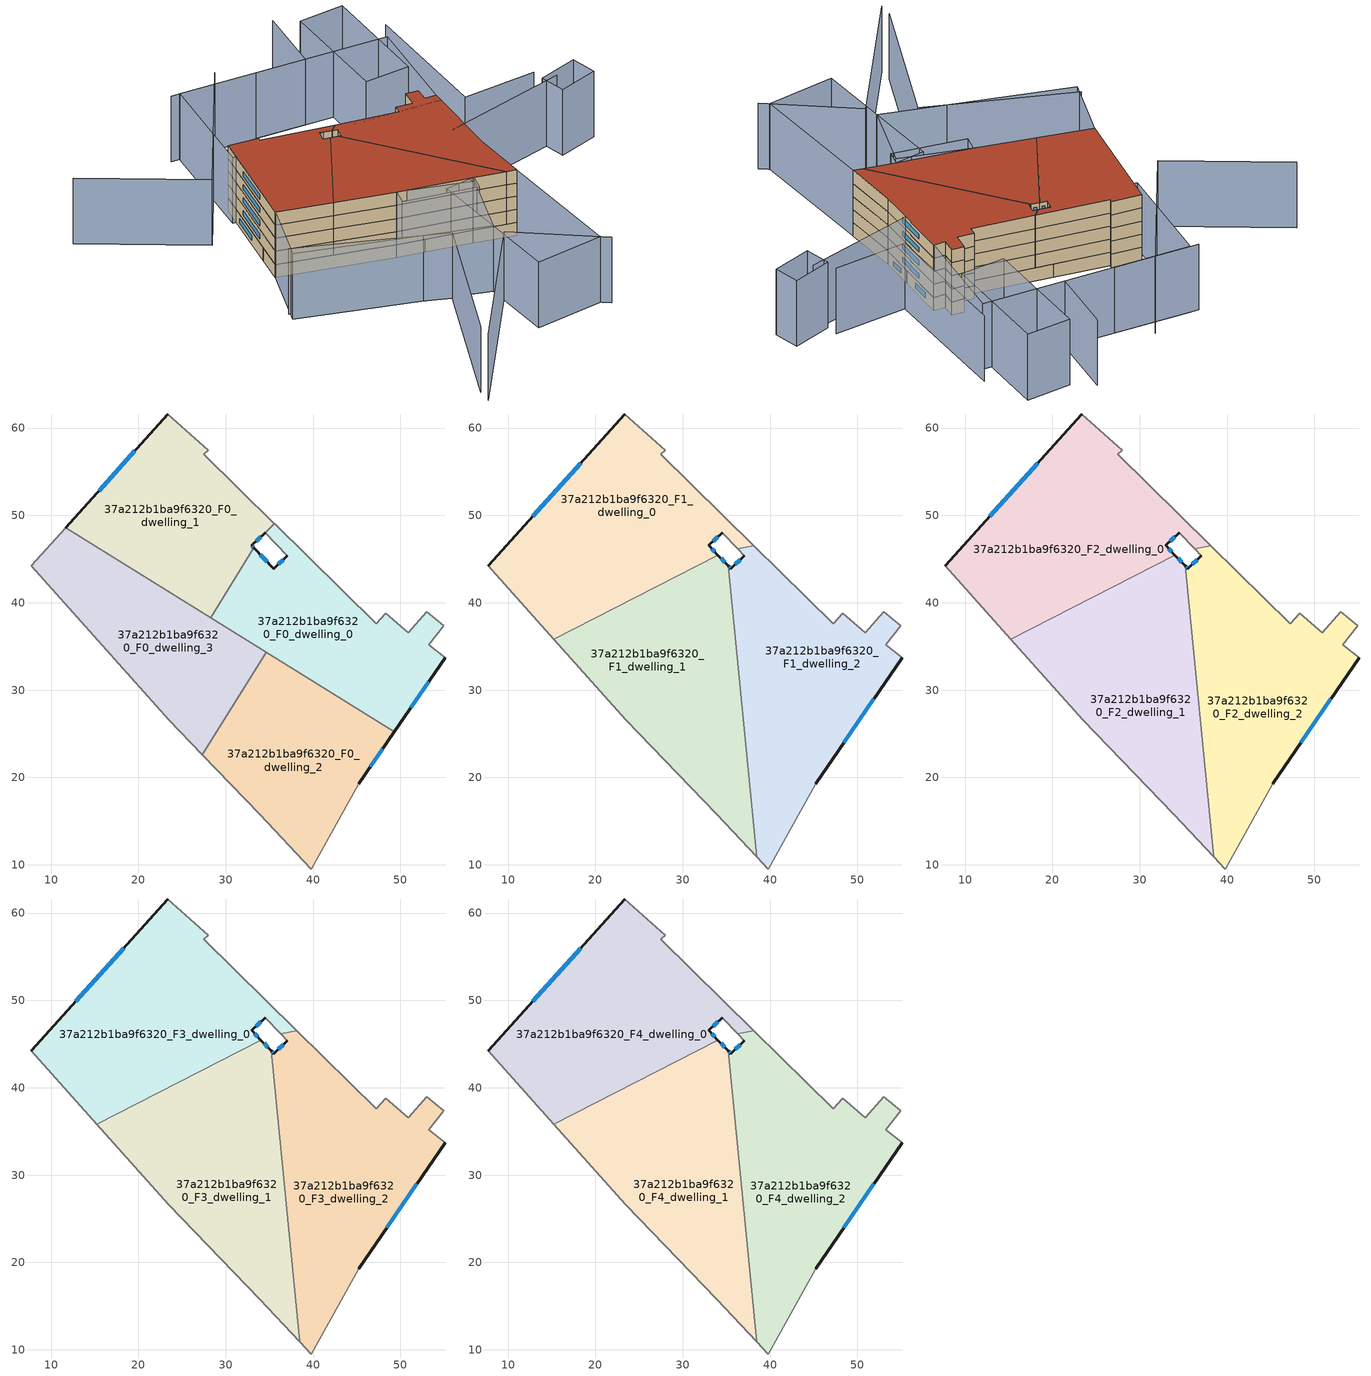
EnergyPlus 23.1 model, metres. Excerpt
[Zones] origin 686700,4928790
37a212b1ba9f6320_F0_dwelling_0
 floor ground (EU_floor_Construction): 53.02,39 54.98,37.34 53.23,35.19 55.1,33.68 49.31,25.24 28.27,38.31 33.23,46.29 35.52,43.91 37.06,45.38 34.52,48.04 34.55,48.07 35.58,49.04 47.24,37.57 48.29,38.81 50.92,36.56 z0
 wall outside (EU_wall_Construction): 49.31,25.24 55.1,33.68 / 37.06,45.38 35.52,43.91 33.23,46.29 z0:3
 wall adiabatic (EU_wall_Construction): 55.1,33.68 53.23,35.19 54.98,37.34 53.02,39 50.92,36.56 48.29,38.81 47.24,37.57 35.58,49.04 / 34.52,48.04 37.06,45.38 z0:3
 wall to 37a212b1ba9f6320_F0_dwelling_2 (EU_wall_Construction): 34.65,34.35 49.31,25.24 z0:3
 wall to 37a212b1ba9f6320_F0_dwelling_1 (EU_wall_Construction): 35.58,49.04 34.52,48.04 / 33.23,46.29 28.27,38.31 z0:3
 wall to 37a212b1ba9f6320_F0_dwelling_3 (EU_wall_Construction): 28.27,38.31 34.65,34.35 z0:3
 window (EU_Window_Construction): 51.2,27.99 53.22,30.93 / 34.77,44.68 33.97,45.52 / 36.56,44.9 36.02,44.39 z0.98:2.02
37a212b1ba9f6320_F0_dwelling_1
 floor ground (EU_floor_Construction): 27.97,57.48 27.46,57.03 35.58,49.04 34.55,48.07 34.52,48.04 32.97,46.56 33.23,46.29 28.27,38.31 11.69,48.6 23.38,61.61 z0
 wall outside (EU_wall_Construction): 33.23,46.29 32.97,46.56 34.52,48.04 / 23.38,61.61 11.69,48.6 z0:3
 wall adiabatic (EU_wall_Construction): 35.58,49.04 27.46,57.03 27.97,57.48 23.38,61.61 z0:3
 wall to 37a212b1ba9f6320_F0_dwelling_3 (EU_wall_Construction): 11.69,48.6 28.27,38.31 z0:3
 window (EU_Window_Construction): 33.14,46.38 33.05,46.47 / 19.57,57.38 15.49,52.83 / 33.48,47.04 34.02,47.56 z0.98:2.02
37a212b1ba9f6320_F0_dwelling_2
 floor ground (EU_floor_Construction): 49.31,25.24 45.21,19.27 39.77,9.52 33.89,15.79 27.33,22.57 34.65,34.35 z0
 wall outside (EU_wall_Construction): 45.21,19.27 49.31,25.24 z0:3
 wall adiabatic (EU_wall_Construction): 27.33,22.57 33.89,15.79 39.77,9.52 45.21,19.27 z0:3
 wall to 37a212b1ba9f6320_F0_dwelling_3 (EU_wall_Construction): 34.65,34.35 27.33,22.57 z0:3
 window (EU_Window_Construction): 46.54,21.21 47.98,23.3 z0.98:2.02
37a212b1ba9f6320_F0_dwelling_3
 floor ground (EU_floor_Construction): 34.65,34.35 27.33,22.57 23.45,26.6 7.75,44.22 11.69,48.6 z0
 wall adiabatic (EU_wall_Construction): 11.69,48.6 7.75,44.22 23.45,26.6 27.33,22.57 z0:3
37a212b1ba9f6320_F1_dwelling_0
 floor to 37a212b1ba9f6320_F0_dwelling_0 (EU_floor_Construction): 38.13,46.53 36.28,46.2 34.52,48.04 34.55,48.07 35.58,49.04 z3; 33.23,46.29 34.03,45.46 32.1,44.47 z3
 floor to 37a212b1ba9f6320_F0_dwelling_1 (EU_floor_Construction): 27.97,57.48 27.46,57.03 35.58,49.04 34.55,48.07 34.52,48.04 32.97,46.56 33.23,46.29 32.1,44.47 24.57,40.6 11.69,48.6 23.38,61.61 z3
 floor to 37a212b1ba9f6320_F0_dwelling_3 (EU_floor_Construction): 24.57,40.6 15.25,35.81 7.75,44.22 11.69,48.6 z3
 wall outside (EU_wall_Construction): 34.03,45.46 32.97,46.56 34.52,48.04 / 23.38,61.61 7.75,44.22 z3:6
 wall adiabatic (EU_wall_Construction): 34.52,48.04 36.28,46.2 / 7.75,44.22 15.25,35.81 / 38.14,46.53 27.46,57.03 27.97,57.48 23.38,61.61 z3:6
 wall to 37a212b1ba9f6320_F1_dwelling_2 (EU_wall_Construction): 36.28,46.2 38.13,46.53 z3:6
 wall to 37a212b1ba9f6320_F1_dwelling_1 (EU_wall_Construction): 15.25,35.81 34.03,45.46 z3:6
 window (EU_Window_Construction): 33.48,47.04 34.02,47.56 / 33.68,45.82 33.31,46.2 / 18.29,55.96 12.83,49.88 z3.98:5.02
37a212b1ba9f6320_F1_dwelling_1
 floor to 37a212b1ba9f6320_F0_dwelling_0 (EU_floor_Construction): 35.19,44.26 36.26,33.35 33.31,35.18 33.02,44.95 34.03,45.46 z3; 33.02,44.95 33.31,35.18 28.27,38.31 32.1,44.47 z3
 floor to 37a212b1ba9f6320_F0_dwelling_1 (EU_floor_Construction): 32.1,44.47 28.27,38.31 24.57,40.6 z3
 floor to 37a212b1ba9f6320_F0_dwelling_3 (EU_floor_Construction): 33.31,35.18 33.39,32.33 27.33,22.57 23.45,26.6 15.25,35.81 24.57,40.6 z3; 34.65,34.35 33.39,32.33 33.31,35.18 z3
 floor to 37a212b1ba9f6320_F0_dwelling_2 (EU_floor_Construction): 36.26,33.35 38.46,10.92 33.89,15.79 33.39,32.33 34.65,34.35 z3; 33.39,32.33 33.89,15.79 27.33,22.57 z3
 wall outside (EU_wall_Construction): 35.19,44.26 34.03,45.46 z3:6
 wall adiabatic (EU_wall_Construction): 15.25,35.81 23.45,26.6 33.89,15.79 38.46,10.92 z3:6
 wall to 37a212b1ba9f6320_F1_dwelling_2 (EU_wall_Construction): 38.46,10.92 35.19,44.26 z3:6
 window (EU_Window_Construction): 34.81,44.65 34.4,45.07 z3.98:5.02
37a212b1ba9f6320_F1_dwelling_2
 floor to 37a212b1ba9f6320_F0_dwelling_0 (EU_floor_Construction): 53.02,39 54.98,37.34 53.23,35.19 55.1,33.68 49.31,25.24 36.26,33.35 35.19,44.26 35.52,43.91 37.06,45.38 36.28,46.2 38.13,46.53 47.24,37.57 48.29,38.81 50.92,36.56 z3
 floor to 37a212b1ba9f6320_F0_dwelling_2 (EU_floor_Construction): 49.31,25.24 45.21,19.27 39.77,9.52 38.46,10.92 36.26,33.35 z3
 wall outside (EU_wall_Construction): 45.21,19.27 55.1,33.68 / 37.06,45.38 35.52,43.91 35.19,44.26 z3:6
 wall adiabatic (EU_wall_Construction): 55.1,33.68 53.23,35.19 54.98,37.34 53.02,39 50.92,36.56 48.29,38.81 47.24,37.57 38.14,46.53 / 38.46,10.92 39.77,9.52 45.21,19.27 / 36.28,46.2 37.06,45.38 z3:6
 window (EU_Window_Construction): 48.43,23.95 51.89,28.99 / 35.41,44.02 35.29,44.14 / 36.56,44.9 36.02,44.39 z3.98:5.02
37a212b1ba9f6320_F2_dwelling_0
 floor to 37a212b1ba9f6320_F1_dwelling_0 (EU_floor_Construction): 27.97,57.48 27.46,57.03 38.13,46.53 36.28,46.2 34.52,48.04 32.97,46.56 34.03,45.46 15.25,35.81 7.75,44.22 23.38,61.61 z6
 wall outside (EU_wall_Construction): 34.03,45.46 32.97,46.56 34.52,48.04 / 23.38,61.61 7.75,44.22 z6:9
 wall adiabatic (EU_wall_Construction): 34.52,48.04 36.28,46.2 / 7.75,44.22 15.25,35.81 / 38.14,46.53 27.46,57.03 27.97,57.48 23.38,61.61 z6:9
 wall to 37a212b1ba9f6320_F2_dwelling_2 (EU_wall_Construction): 36.28,46.2 38.13,46.53 z6:9
 wall to 37a212b1ba9f6320_F2_dwelling_1 (EU_wall_Construction): 15.25,35.81 34.03,45.46 z6:9
 window (EU_Window_Construction): 33.48,47.04 34.02,47.56 / 33.68,45.82 33.31,46.2 / 18.29,55.96 12.83,49.88 z6.98:8.02
37a212b1ba9f6320_F2_dwelling_1
 floor to 37a212b1ba9f6320_F1_dwelling_1 (EU_floor_Construction): 35.19,44.26 38.46,10.92 33.88,15.79 23.45,26.6 15.25,35.81 34.03,45.46 z6
 wall outside (EU_wall_Construction): 35.19,44.26 34.03,45.46 z6:9
 wall adiabatic (EU_wall_Construction): 15.25,35.81 23.45,26.6 33.89,15.79 38.46,10.92 z6:9
 wall to 37a212b1ba9f6320_F2_dwelling_2 (EU_wall_Construction): 38.46,10.92 35.19,44.26 z6:9
 window (EU_Window_Construction): 34.81,44.65 34.4,45.07 z6.98:8.02
37a212b1ba9f6320_F2_dwelling_2
 floor to 37a212b1ba9f6320_F1_dwelling_2 (EU_floor_Construction): 53.02,39 54.98,37.34 53.23,35.19 55.1,33.68 45.21,19.27 39.77,9.52 38.46,10.92 35.19,44.26 35.52,43.91 37.06,45.38 36.28,46.2 38.13,46.53 47.24,37.57 48.29,38.81 50.92,36.56 z6
 wall outside (EU_wall_Construction): 45.21,19.27 55.1,33.68 / 35.19,44.26 35.52,43.91 / 37.06,45.38 35.52,43.91 z6:9
 wall adiabatic (EU_wall_Construction): 55.1,33.68 53.23,35.19 54.98,37.34 53.02,39 50.92,36.56 48.29,38.81 47.24,37.57 38.14,46.53 / 38.46,10.92 39.77,9.52 45.21,19.27 / 36.28,46.2 37.06,45.38 z6:9
 window (EU_Window_Construction): 48.43,23.95 51.89,28.99 / 35.29,44.14 35.41,44.02 / 36.56,44.9 36.02,44.39 z6.98:8.02
37a212b1ba9f6320_F3_dwelling_0
 floor to 37a212b1ba9f6320_F2_dwelling_0 (EU_floor_Construction): 27.97,57.48 27.46,57.03 38.13,46.53 36.28,46.2 34.52,48.04 32.97,46.56 34.03,45.46 15.25,35.81 7.75,44.22 23.38,61.61 z9
 wall outside (EU_wall_Construction): 34.03,45.46 32.97,46.56 34.52,48.04 / 23.38,61.61 7.75,44.22 z9:12
 wall adiabatic (EU_wall_Construction): 34.52,48.04 36.28,46.2 / 7.75,44.22 15.25,35.81 / 38.14,46.53 27.46,57.03 27.97,57.48 23.38,61.61 z9:12
 wall to 37a212b1ba9f6320_F3_dwelling_2 (EU_wall_Construction): 36.28,46.2 38.13,46.53 z9:12
 wall to 37a212b1ba9f6320_F3_dwelling_1 (EU_wall_Construction): 15.25,35.81 34.03,45.46 z9:12
 window (EU_Window_Construction): 33.48,47.04 34.02,47.56 / 33.68,45.82 33.31,46.2 / 18.29,55.96 12.83,49.88 z9.98:11.02
37a212b1ba9f6320_F3_dwelling_1
 floor to 37a212b1ba9f6320_F2_dwelling_1 (EU_floor_Construction): 35.19,44.26 38.46,10.92 33.88,15.79 23.45,26.6 15.25,35.81 34.03,45.46 z9
 wall outside (EU_wall_Construction): 35.19,44.26 34.03,45.46 z9:12
 wall adiabatic (EU_wall_Construction): 15.25,35.81 23.45,26.6 33.89,15.79 38.46,10.92 z9:12
 wall to 37a212b1ba9f6320_F3_dwelling_2 (EU_wall_Construction): 38.46,10.92 35.19,44.26 z9:12
 window (EU_Window_Construction): 34.81,44.65 34.4,45.07 z9.98:11.02
37a212b1ba9f6320_F3_dwelling_2
 floor to 37a212b1ba9f6320_F2_dwelling_2 (EU_floor_Construction): 53.02,39 54.98,37.34 53.23,35.19 55.1,33.68 45.21,19.27 39.77,9.52 38.46,10.92 35.19,44.26 35.52,43.91 37.06,45.38 36.28,46.2 38.13,46.53 47.24,37.57 48.29,38.81 50.92,36.56 z9
 wall outside (EU_wall_Construction): 45.21,19.27 55.1,33.68 / 35.19,44.26 35.52,43.91 / 37.06,45.38 35.52,43.91 z9:12
 wall adiabatic (EU_wall_Construction): 55.1,33.68 53.23,35.19 54.98,37.34 53.02,39 50.92,36.56 48.29,38.81 47.24,37.57 38.14,46.53 / 38.46,10.92 39.77,9.52 45.21,19.27 / 36.28,46.2 37.06,45.38 z9:12
 window (EU_Window_Construction): 48.43,23.95 51.89,28.99 / 35.29,44.14 35.41,44.02 / 36.56,44.9 36.02,44.39 z9.98:11.02
37a212b1ba9f6320_F4_dwelling_0
 floor to 37a212b1ba9f6320_F3_dwelling_0 (EU_floor_Construction): 27.97,57.48 27.46,57.03 38.13,46.53 36.28,46.2 34.52,48.04 32.97,46.56 34.03,45.46 15.25,35.81 7.75,44.22 23.38,61.61 z12
 wall outside (EU_wall_Construction): 34.03,45.46 32.97,46.56 34.52,48.04 / 23.38,61.61 7.75,44.22 z12:15
 wall adiabatic (EU_wall_Construction): 34.52,48.04 36.28,46.2 / 7.75,44.22 15.25,35.81 / 38.14,46.53 27.46,57.03 27.97,57.48 23.38,61.61 z12:15
 wall to 37a212b1ba9f6320_F4_dwelling_2 (EU_wall_Construction): 36.28,46.2 38.13,46.53 z12:15
 wall to 37a212b1ba9f6320_F4_dwelling_1 (EU_wall_Construction): 15.25,35.81 34.03,45.46 z12:15
 window (EU_Window_Construction): 33.48,47.04 34.02,47.56 / 33.68,45.82 33.31,46.2 / 18.29,55.96 12.83,49.88 z12.98:14.02
 roof outside (EU_roof_Construction): 34.03,45.46 32.97,46.56 34.52,48.04 36.28,46.2 38.14,46.53 27.46,57.03 27.97,57.48 23.38,61.61 7.75,44.22 15.25,35.81 z15
37a212b1ba9f6320_F4_dwelling_1
 floor to 37a212b1ba9f6320_F3_dwelling_1 (EU_floor_Construction): 35.19,44.26 38.46,10.92 33.88,15.79 23.45,26.6 15.25,35.81 34.03,45.46 z12
 wall outside (EU_wall_Construction): 35.19,44.26 34.03,45.46 z12:15
 wall adiabatic (EU_wall_Construction): 15.25,35.81 23.45,26.6 33.89,15.79 38.46,10.92 z12:15
 wall to 37a212b1ba9f6320_F4_dwelling_2 (EU_wall_Construction): 38.46,10.92 35.19,44.26 z12:15
 window (EU_Window_Construction): 34.81,44.65 34.4,45.07 z12.98:14.02
 roof outside (EU_roof_Construction): 38.46,10.92 35.19,44.26 34.03,45.46 15.25,35.81 23.45,26.6 33.89,15.79 z15
37a212b1ba9f6320_F4_dwelling_2
 floor to 37a212b1ba9f6320_F3_dwelling_2 (EU_floor_Construction): 53.02,39 54.98,37.34 53.23,35.19 55.1,33.68 45.21,19.27 39.77,9.52 38.46,10.92 35.19,44.26 35.52,43.91 37.06,45.38 36.28,46.2 38.13,46.53 47.24,37.57 48.29,38.81 50.92,36.56 z12
 wall outside (EU_wall_Construction): 45.21,19.27 55.1,33.68 / 35.19,44.26 35.52,43.91 / 37.06,45.38 35.52,43.91 z12:15
 wall adiabatic (EU_wall_Construction): 55.1,33.68 53.23,35.19 54.98,37.34 53.02,39 50.92,36.56 48.29,38.81 47.24,37.57 38.14,46.53 / 38.46,10.92 39.77,9.52 45.21,19.27 / 36.28,46.2 37.06,45.38 z12:15
 window (EU_Window_Construction): 48.43,23.95 51.89,28.99 / 35.29,44.14 35.41,44.02 / 36.56,44.9 36.02,44.39 z12.98:14.02
 roof outside (EU_roof_Construction): 45.21,19.27 55.1,33.68 53.23,35.19 54.98,37.34 53.02,39 50.92,36.56 48.29,38.81 47.24,37.57 38.14,46.53 36.28,46.2 37.06,45.38 35.52,43.91 35.19,44.26 38.46,10.92 39.77,9.52 z15
shading: -10.74,-9.01 20.64,2.9 / 20.64,2.9 27.83,-16.04 / 46.11,26.04 70.82,16.24 / 69.9,20.5 56.97,28.54 / 56.97,28.54 71.68,52.18 / -1.92,36.72 16.16,11.46 / 16.16,11.46 -9.15,-6.66 / 43.72,74.17 12.16,59.5 / 12.16,59.5 1.19,83.08 / 63.67,71.8 54.95,60.86 / 54.95,60.86 33.22,78.19 / 74.97,10.47 67.01,13.13 / 67.01,13.13 68.71,18.23 / 68.71,18.23 76.67,15.56 / 76.67,15.56 74.97,10.47 / 41.06,11.91 27.06,-14.02 / 27.06,-14.02 14.53,-7.26 / 14.53,-7.26 28.54,18.68 / 28.54,18.68 41.06,11.91 / 21.16,24.35 23.45,26.6 / 23.45,26.6 34.14,15.72 / 34.14,15.72 31.86,13.47 / 31.86,13.47 21.16,24.35 / 21.46,5.57 -3,35.41 / -3,35.41 8.5,44.84 / 8.5,44.84 32.96,15 / 32.96,15 21.46,5.57 / 34.57,77.11 68.29,50.22 / 68.29,50.22 53.95,32.22 / 53.95,32.22 20.22,59.11 / 20.22,59.11 34.57,77.11 / 73.62,62.16 61.2,42.44 / 61.2,42.44 53.35,47.38 / 53.35,47.38 65.77,67.1 / 65.77,67.1 73.62,62.16 z0:15
[Building]
EU S2 Campaign: North Axis=0; Terrain=City; Solar Distribution=FullExterior
[Site:Location]
Bologna: Latitude=44.5; Longitude=11.25; Time Zone=1; Elevation=37
[SizingPeriod:WeatherFileDays]
AnnualSizingPeriod: Begin Month=1; Begin Day of Month=1; End Month=12; End Day of Month=31; Day of Week for Start Day=Monday; Use Weather File Daylight Saving Period=No; Use Weather File Rain and Snow Indicators=No
[MATERIAL]
EU_InternalMass_Material: Roughness=MediumRough; Thickness=0.1; Conductivity=1; Density=1800; Specific Heat=900; Thermal Absorptance=0.9; Solar Absorptance=0.7; Visible Absorptance=0.7
[MATERIAL:NOMASS] Roughness=MediumRough; Thermal Absorptance=0.9; Solar Absorptance=0.7; Visible Absorptance=0.7
Name | Thermal Resistance
EU_wall_NoMass | 0.905828
EU_roof_NoMass | 0.37593
EU_floor_NoMass | 0.67114
[WINDOWMATERIAL:SIMPLEGLAZINGSYSTEM]
EU_Window_SimpleGlazing: UFactor=4.52486; Solar Heat Gain Coefficient=0.85; Visible Transmittance=0.85
[CONSTRUCTION]
EU_wall_Construction: EU_wall_NoMass
EU_roof_Construction: EU_roof_NoMass
EU_floor_Construction: EU_floor_NoMass
EU_InternalMass_Construction: EU_InternalMass_Material
EU_Window_Construction: EU_Window_SimpleGlazing
[ZONE] Type=1; Multiplier=1; Ceiling Height=autocalculate; Floor Area=autocalculate; Part of Total Floor Area=Yes
Name | Volume
37a212b1ba9f6320_F0_dwelling_0 | 824.37
37a212b1ba9f6320_F1_dwelling_0 | 1101.58
37a212b1ba9f6320_F2_dwelling_0; 37a212b1ba9f6320_F3_dwelling_0; 37a212b1ba9f6320_F4_dwelling_0; 37a212b1ba9f6320_F1_dwelling_2 | 1101.59
37a212b1ba9f6320_F0_dwelling_1 | 828.012
37a212b1ba9f6320_F1_dwelling_1 | 1101.55
37a212b1ba9f6320_F2_dwelling_1; 37a212b1ba9f6320_F3_dwelling_1; 37a212b1ba9f6320_F4_dwelling_1 | 1101.57
37a212b1ba9f6320_F0_dwelling_2 | 826.154
37a212b1ba9f6320_F2_dwelling_2; 37a212b1ba9f6320_F3_dwelling_2; 37a212b1ba9f6320_F4_dwelling_2 | 1101.6
37a212b1ba9f6320_F0_dwelling_3 | 826.205
[INTERNALMASS] Construction=EU_InternalMass_Construction
Name | Zone or ZoneList | Surface Area
37a212b1ba9f6320_F0_dwelling_0_EU_InternalMass | 37a212b1ba9f6320_F0_dwelling_0 | 274.795
37a212b1ba9f6320_F0_dwelling_1_EU_InternalMass | 37a212b1ba9f6320_F0_dwelling_1 | 276.006
37a212b1ba9f6320_F0_dwelling_2_EU_InternalMass | 37a212b1ba9f6320_F0_dwelling_2 | 275.385
37a212b1ba9f6320_F0_dwelling_3_EU_InternalMass | 37a212b1ba9f6320_F0_dwelling_3 | 275.402
37a212b1ba9f6320_F1_dwelling_0_EU_InternalMass | 37a212b1ba9f6320_F1_dwelling_0 | 367.198
37a212b1ba9f6320_F1_dwelling_1_EU_InternalMass | 37a212b1ba9f6320_F1_dwelling_1 | 367.189
37a212b1ba9f6320_F1_dwelling_2_EU_InternalMass | 37a212b1ba9f6320_F1_dwelling_2 | 367.201
37a212b1ba9f6320_F2_dwelling_0_EU_InternalMass | 37a212b1ba9f6320_F2_dwelling_0 | 367.198
37a212b1ba9f6320_F2_dwelling_1_EU_InternalMass | 37a212b1ba9f6320_F2_dwelling_1 | 367.189
37a212b1ba9f6320_F2_dwelling_2_EU_InternalMass | 37a212b1ba9f6320_F2_dwelling_2 | 367.201
37a212b1ba9f6320_F3_dwelling_0_EU_InternalMass | 37a212b1ba9f6320_F3_dwelling_0 | 367.198
37a212b1ba9f6320_F3_dwelling_1_EU_InternalMass | 37a212b1ba9f6320_F3_dwelling_1 | 367.189
37a212b1ba9f6320_F3_dwelling_2_EU_InternalMass | 37a212b1ba9f6320_F3_dwelling_2 | 367.201
37a212b1ba9f6320_F4_dwelling_0_EU_InternalMass | 37a212b1ba9f6320_F4_dwelling_0 | 367.198
37a212b1ba9f6320_F4_dwelling_1_EU_InternalMass | 37a212b1ba9f6320_F4_dwelling_1 | 367.189
37a212b1ba9f6320_F4_dwelling_2_EU_InternalMass | 37a212b1ba9f6320_F4_dwelling_2 | 367.201
[OTHEREQUIPMENT] Fuel Type=Electricity; Design Level Calculation Method=Watts/Area; Power per Zone Floor Area=1; Fraction Latent=0; Fraction Radiant=0; Fraction Lost=0; Carbon Dioxide Generation Rate=0; EndUse Subcategory=EU_Step8_InternalGains
Name | Zone or ZoneList or Space or SpaceList | Schedule
EU_Step8_InternalGain_37a212b1ba9f6320_F0_dwelling_0_f000 | 37a212b1ba9f6320_F0_dwelling_0 | EU_Step8_GainSchedule_37a212b1ba9f6320_F0_dwelling_0_f000
EU_Step8_InternalGain_37a212b1ba9f6320_F0_dwelling_1_f000 | 37a212b1ba9f6320_F0_dwelling_1 | EU_Step8_GainSchedule_37a212b1ba9f6320_F0_dwelling_1_f000
EU_Step8_InternalGain_37a212b1ba9f6320_F0_dwelling_2_f000 | 37a212b1ba9f6320_F0_dwelling_2 | EU_Step8_GainSchedule_37a212b1ba9f6320_F0_dwelling_2_f000
EU_Step8_InternalGain_37a212b1ba9f6320_F0_dwelling_3_f000 | 37a212b1ba9f6320_F0_dwelling_3 | EU_Step8_GainSchedule_37a212b1ba9f6320_F0_dwelling_3_f000
EU_Step8_InternalGain_37a212b1ba9f6320_F1_dwelling_0_f000 | 37a212b1ba9f6320_F1_dwelling_0 | EU_Step8_GainSchedule_37a212b1ba9f6320_F1_dwelling_0_f000
EU_Step8_InternalGain_37a212b1ba9f6320_F1_dwelling_1_f000 | 37a212b1ba9f6320_F1_dwelling_1 | EU_Step8_GainSchedule_37a212b1ba9f6320_F1_dwelling_1_f000
EU_Step8_InternalGain_37a212b1ba9f6320_F1_dwelling_2_f000 | 37a212b1ba9f6320_F1_dwelling_2 | EU_Step8_GainSchedule_37a212b1ba9f6320_F1_dwelling_2_f000
EU_Step8_InternalGain_37a212b1ba9f6320_F2_dwelling_0_f000 | 37a212b1ba9f6320_F2_dwelling_0 | EU_Step8_GainSchedule_37a212b1ba9f6320_F2_dwelling_0_f000
EU_Step8_InternalGain_37a212b1ba9f6320_F2_dwelling_1_f000 | 37a212b1ba9f6320_F2_dwelling_1 | EU_Step8_GainSchedule_37a212b1ba9f6320_F2_dwelling_1_f000
EU_Step8_InternalGain_37a212b1ba9f6320_F2_dwelling_2_f000 | 37a212b1ba9f6320_F2_dwelling_2 | EU_Step8_GainSchedule_37a212b1ba9f6320_F2_dwelling_2_f000
EU_Step8_InternalGain_37a212b1ba9f6320_F3_dwelling_0_f000 | 37a212b1ba9f6320_F3_dwelling_0 | EU_Step8_GainSchedule_37a212b1ba9f6320_F3_dwelling_0_f000
EU_Step8_InternalGain_37a212b1ba9f6320_F3_dwelling_1_f000 | 37a212b1ba9f6320_F3_dwelling_1 | EU_Step8_GainSchedule_37a212b1ba9f6320_F3_dwelling_1_f000
EU_Step8_InternalGain_37a212b1ba9f6320_F3_dwelling_2_f000 | 37a212b1ba9f6320_F3_dwelling_2 | EU_Step8_GainSchedule_37a212b1ba9f6320_F3_dwelling_2_f000
EU_Step8_InternalGain_37a212b1ba9f6320_F4_dwelling_0_f000 | 37a212b1ba9f6320_F4_dwelling_0 | EU_Step8_GainSchedule_37a212b1ba9f6320_F4_dwelling_0_f000
EU_Step8_InternalGain_37a212b1ba9f6320_F4_dwelling_1_f000 | 37a212b1ba9f6320_F4_dwelling_1 | EU_Step8_GainSchedule_37a212b1ba9f6320_F4_dwelling_1_f000
EU_Step8_InternalGain_37a212b1ba9f6320_F4_dwelling_2_f000 | 37a212b1ba9f6320_F4_dwelling_2 | EU_Step8_GainSchedule_37a212b1ba9f6320_F4_dwelling_2_f000
[ZONEVENTILATION:DESIGNFLOWRATE] Schedule=EU_AlwaysOn; Design Flow Rate Calculation Method=AirChanges/Hour; Air Changes per Hour=0.73129; Ventilation Type=Natural; Fan Pressure Rise=0; Fan Total Efficiency=1; Constant Term Coefficient=1; Temperature Term Coefficient=0; Velocity Term Coefficient=0; Velocity Squared Term Coefficient=0; Minimum Indoor Temperature=-100; Maximum Indoor Temperature=100; Delta Temperature=-100; Minimum Outdoor Temperature=-100; Maximum Outdoor Temperature=100; Maximum Wind Speed=40
Name | Zone or ZoneList or Space or SpaceList
EU_ConstantAir_37a212b1ba9f6320_F0_dwelling_0 | 37a212b1ba9f6320_F0_dwelling_0
EU_ConstantAir_37a212b1ba9f6320_F0_dwelling_1 | 37a212b1ba9f6320_F0_dwelling_1
EU_ConstantAir_37a212b1ba9f6320_F0_dwelling_2 | 37a212b1ba9f6320_F0_dwelling_2
EU_ConstantAir_37a212b1ba9f6320_F0_dwelling_3 | 37a212b1ba9f6320_F0_dwelling_3
EU_ConstantAir_37a212b1ba9f6320_F1_dwelling_0 | 37a212b1ba9f6320_F1_dwelling_0
EU_ConstantAir_37a212b1ba9f6320_F1_dwelling_1 | 37a212b1ba9f6320_F1_dwelling_1
EU_ConstantAir_37a212b1ba9f6320_F1_dwelling_2 | 37a212b1ba9f6320_F1_dwelling_2
EU_ConstantAir_37a212b1ba9f6320_F2_dwelling_0 | 37a212b1ba9f6320_F2_dwelling_0
EU_ConstantAir_37a212b1ba9f6320_F2_dwelling_1 | 37a212b1ba9f6320_F2_dwelling_1
EU_ConstantAir_37a212b1ba9f6320_F2_dwelling_2 | 37a212b1ba9f6320_F2_dwelling_2
EU_ConstantAir_37a212b1ba9f6320_F3_dwelling_0 | 37a212b1ba9f6320_F3_dwelling_0
EU_ConstantAir_37a212b1ba9f6320_F3_dwelling_1 | 37a212b1ba9f6320_F3_dwelling_1
EU_ConstantAir_37a212b1ba9f6320_F3_dwelling_2 | 37a212b1ba9f6320_F3_dwelling_2
EU_ConstantAir_37a212b1ba9f6320_F4_dwelling_0 | 37a212b1ba9f6320_F4_dwelling_0
EU_ConstantAir_37a212b1ba9f6320_F4_dwelling_1 | 37a212b1ba9f6320_F4_dwelling_1
EU_ConstantAir_37a212b1ba9f6320_F4_dwelling_2 | 37a212b1ba9f6320_F4_dwelling_2
[HVACTEMPLATE:THERMOSTAT] Constant Heating Setpoint=20; Constant Cooling Setpoint=50
EU_HeatOnly_37a212b1ba9f6320_F0_dwelling_0; EU_HeatOnly_37a212b1ba9f6320_F0_dwelling_1; EU_HeatOnly_37a212b1ba9f6320_F0_dwelling_2; EU_HeatOnly_37a212b1ba9f6320_F0_dwelling_3; EU_HeatOnly_37a212b1ba9f6320_F1_dwelling_0; EU_HeatOnly_37a212b1ba9f6320_F1_dwelling_1; EU_HeatOnly_37a212b1ba9f6320_F1_dwelling_2; EU_HeatOnly_37a212b1ba9f6320_F2_dwelling_0; EU_HeatOnly_37a212b1ba9f6320_F2_dwelling_1; EU_HeatOnly_37a212b1ba9f6320_F2_dwelling_2; EU_HeatOnly_37a212b1ba9f6320_F3_dwelling_0; EU_HeatOnly_37a212b1ba9f6320_F3_dwelling_1; EU_HeatOnly_37a212b1ba9f6320_F3_dwelling_2; EU_HeatOnly_37a212b1ba9f6320_F4_dwelling_0; EU_HeatOnly_37a212b1ba9f6320_F4_dwelling_1; EU_HeatOnly_37a212b1ba9f6320_F4_dwelling_2
[HVACTEMPLATE:ZONE:IDEALLOADSAIRSYSTEM] System Availability Schedule=EU_AlwaysOn; Maximum Heating Supply Air Temperature=50; Minimum Cooling Supply Air Temperature=13; Maximum Heating Supply Air Humidity Ratio=0.0156; Minimum Cooling Supply Air Humidity Ratio=0.0077; Heating Limit=NoLimit; Cooling Limit=NoLimit; Heating Availability Schedule=EU_AlwaysOn; Cooling Availability Schedule=EU_CoolingOff; Dehumidification Control Type=ConstantSensibleHeatRatio; Cooling Sensible Heat Ratio=0.7; Dehumidification Setpoint=60; Humidification Control Type=None; Humidification Setpoint=30; Outdoor Air Method=None; Outdoor Air Flow Rate per Person=0.00944; Outdoor Air Flow Rate per Zone Floor Area=0; Outdoor Air Flow Rate per Zone=0; Demand Controlled Ventilation Type=None; Outdoor Air Economizer Type=NoEconomizer; Heat Recovery Type=None; Sensible Heat Recovery Effectiveness=0.7; Latent Heat Recovery Effectiveness=0.65
Name | Template Thermostat
37a212b1ba9f6320_F0_dwelling_0 | EU_HeatOnly_37a212b1ba9f6320_F0_dwelling_0
37a212b1ba9f6320_F0_dwelling_1 | EU_HeatOnly_37a212b1ba9f6320_F0_dwelling_1
37a212b1ba9f6320_F0_dwelling_2 | EU_HeatOnly_37a212b1ba9f6320_F0_dwelling_2
37a212b1ba9f6320_F0_dwelling_3 | EU_HeatOnly_37a212b1ba9f6320_F0_dwelling_3
37a212b1ba9f6320_F1_dwelling_0 | EU_HeatOnly_37a212b1ba9f6320_F1_dwelling_0
37a212b1ba9f6320_F1_dwelling_1 | EU_HeatOnly_37a212b1ba9f6320_F1_dwelling_1
37a212b1ba9f6320_F1_dwelling_2 | EU_HeatOnly_37a212b1ba9f6320_F1_dwelling_2
37a212b1ba9f6320_F2_dwelling_0 | EU_HeatOnly_37a212b1ba9f6320_F2_dwelling_0
37a212b1ba9f6320_F2_dwelling_1 | EU_HeatOnly_37a212b1ba9f6320_F2_dwelling_1
37a212b1ba9f6320_F2_dwelling_2 | EU_HeatOnly_37a212b1ba9f6320_F2_dwelling_2
37a212b1ba9f6320_F3_dwelling_0 | EU_HeatOnly_37a212b1ba9f6320_F3_dwelling_0
37a212b1ba9f6320_F3_dwelling_1 | EU_HeatOnly_37a212b1ba9f6320_F3_dwelling_1
37a212b1ba9f6320_F3_dwelling_2 | EU_HeatOnly_37a212b1ba9f6320_F3_dwelling_2
37a212b1ba9f6320_F4_dwelling_0 | EU_HeatOnly_37a212b1ba9f6320_F4_dwelling_0
37a212b1ba9f6320_F4_dwelling_1 | EU_HeatOnly_37a212b1ba9f6320_F4_dwelling_1
37a212b1ba9f6320_F4_dwelling_2 | EU_HeatOnly_37a212b1ba9f6320_F4_dwelling_2
[SIZING:ZONE] Zone Cooling Design Supply Air Temperature Input Method=SupplyAirTemperature; Zone Cooling Design Supply Air Temperature=13; Zone Heating Design Supply Air Temperature Input Method=SupplyAirTemperature; Zone Heating Design Supply Air Temperature=50; Zone Cooling Design Supply Air Humidity Ratio=0.008; Zone Heating Design Supply Air Humidity Ratio=0.008; Cooling Design Air Flow Method=DesignDay; Cooling Design Air Flow Rate=0; Cooling Minimum Air Flow per Zone Floor Area=0.000762; Cooling Minimum Air Flow=0; Cooling Minimum Air Flow Fraction=0.2; Heating Design Air Flow Method=DesignDay; Heating Design Air Flow Rate=0; Heating Maximum Air Flow per Zone Floor Area=0.002032; Heating Maximum Air Flow=0.141576; Heating Maximum Air Flow Fraction=0.3; Account for Dedicated Outdoor Air System=No; Dedicated Outdoor Air System Control Strategy=NeutralSupplyAir; Dedicated Outdoor Air Low Setpoint Temperature for Design=autosize; Dedicated Outdoor Air High Setpoint Temperature for Design=autosize; Zone Load Sizing Method=Sensible Load Only No Latent Load; Zone Latent Cooling Design Supply Air Humidity Ratio Input Method=HumidityRatioDifference; Zone Cooling Design Supply Air Humidity Ratio Difference=0.005; Zone Latent Heating Design Supply Air Humidity Ratio Input Method=HumidityRatioDifference; Zone Humidification Design Supply Air Humidity Ratio Difference=0.005
37a212b1ba9f6320_F0_dwelling_0; 37a212b1ba9f6320_F0_dwelling_1; 37a212b1ba9f6320_F0_dwelling_2; 37a212b1ba9f6320_F0_dwelling_3; 37a212b1ba9f6320_F1_dwelling_0; 37a212b1ba9f6320_F1_dwelling_1; 37a212b1ba9f6320_F1_dwelling_2; 37a212b1ba9f6320_F2_dwelling_0; 37a212b1ba9f6320_F2_dwelling_1; 37a212b1ba9f6320_F2_dwelling_2; 37a212b1ba9f6320_F3_dwelling_0; 37a212b1ba9f6320_F3_dwelling_1; 37a212b1ba9f6320_F3_dwelling_2; 37a212b1ba9f6320_F4_dwelling_0; 37a212b1ba9f6320_F4_dwelling_1; 37a212b1ba9f6320_F4_dwelling_2
[SCHEDULE:CONSTANT]
Name | Hourly Value
EU_AlwaysOn | 1
EU_CoolingOff | 0
[SCHEDULE:FILE] Column Number=1; Rows to Skip at Top=0; Number of Hours of Data=8760; Column Separator=Comma; Interpolate to Timestep=No; Minutes per Item=60; Adjust Schedule for Daylight Savings=Yes
Name | File
EU_Step8_GainSchedule_37a212b1ba9f6320_F0_dwelling_0_f000 | ../../schedules/37a212b1ba9f6320/37a212b1ba9f6320_F0_dwelling_0_f000_gain.csv
EU_Step8_GainSchedule_37a212b1ba9f6320_F0_dwelling_1_f000 | ../../schedules/37a212b1ba9f6320/37a212b1ba9f6320_F0_dwelling_1_f000_gain.csv
EU_Step8_GainSchedule_37a212b1ba9f6320_F0_dwelling_2_f000 | ../../schedules/37a212b1ba9f6320/37a212b1ba9f6320_F0_dwelling_2_f000_gain.csv
EU_Step8_GainSchedule_37a212b1ba9f6320_F0_dwelling_3_f000 | ../../schedules/37a212b1ba9f6320/37a212b1ba9f6320_F0_dwelling_3_f000_gain.csv
EU_Step8_GainSchedule_37a212b1ba9f6320_F1_dwelling_0_f000 | ../../schedules/37a212b1ba9f6320/37a212b1ba9f6320_F1_dwelling_0_f000_gain.csv
EU_Step8_GainSchedule_37a212b1ba9f6320_F1_dwelling_1_f000 | ../../schedules/37a212b1ba9f6320/37a212b1ba9f6320_F1_dwelling_1_f000_gain.csv
EU_Step8_GainSchedule_37a212b1ba9f6320_F1_dwelling_2_f000 | ../../schedules/37a212b1ba9f6320/37a212b1ba9f6320_F1_dwelling_2_f000_gain.csv
EU_Step8_GainSchedule_37a212b1ba9f6320_F2_dwelling_0_f000 | ../../schedules/37a212b1ba9f6320/37a212b1ba9f6320_F2_dwelling_0_f000_gain.csv
EU_Step8_GainSchedule_37a212b1ba9f6320_F2_dwelling_1_f000 | ../../schedules/37a212b1ba9f6320/37a212b1ba9f6320_F2_dwelling_1_f000_gain.csv
EU_Step8_GainSchedule_37a212b1ba9f6320_F2_dwelling_2_f000 | ../../schedules/37a212b1ba9f6320/37a212b1ba9f6320_F2_dwelling_2_f000_gain.csv
EU_Step8_GainSchedule_37a212b1ba9f6320_F3_dwelling_0_f000 | ../../schedules/37a212b1ba9f6320/37a212b1ba9f6320_F3_dwelling_0_f000_gain.csv
EU_Step8_GainSchedule_37a212b1ba9f6320_F3_dwelling_1_f000 | ../../schedules/37a212b1ba9f6320/37a212b1ba9f6320_F3_dwelling_1_f000_gain.csv
EU_Step8_GainSchedule_37a212b1ba9f6320_F3_dwelling_2_f000 | ../../schedules/37a212b1ba9f6320/37a212b1ba9f6320_F3_dwelling_2_f000_gain.csv
EU_Step8_GainSchedule_37a212b1ba9f6320_F4_dwelling_0_f000 | ../../schedules/37a212b1ba9f6320/37a212b1ba9f6320_F4_dwelling_0_f000_gain.csv
EU_Step8_GainSchedule_37a212b1ba9f6320_F4_dwelling_1_f000 | ../../schedules/37a212b1ba9f6320/37a212b1ba9f6320_F4_dwelling_1_f000_gain.csv
EU_Step8_GainSchedule_37a212b1ba9f6320_F4_dwelling_2_f000 | ../../schedules/37a212b1ba9f6320/37a212b1ba9f6320_F4_dwelling_2_f000_gain.csv
